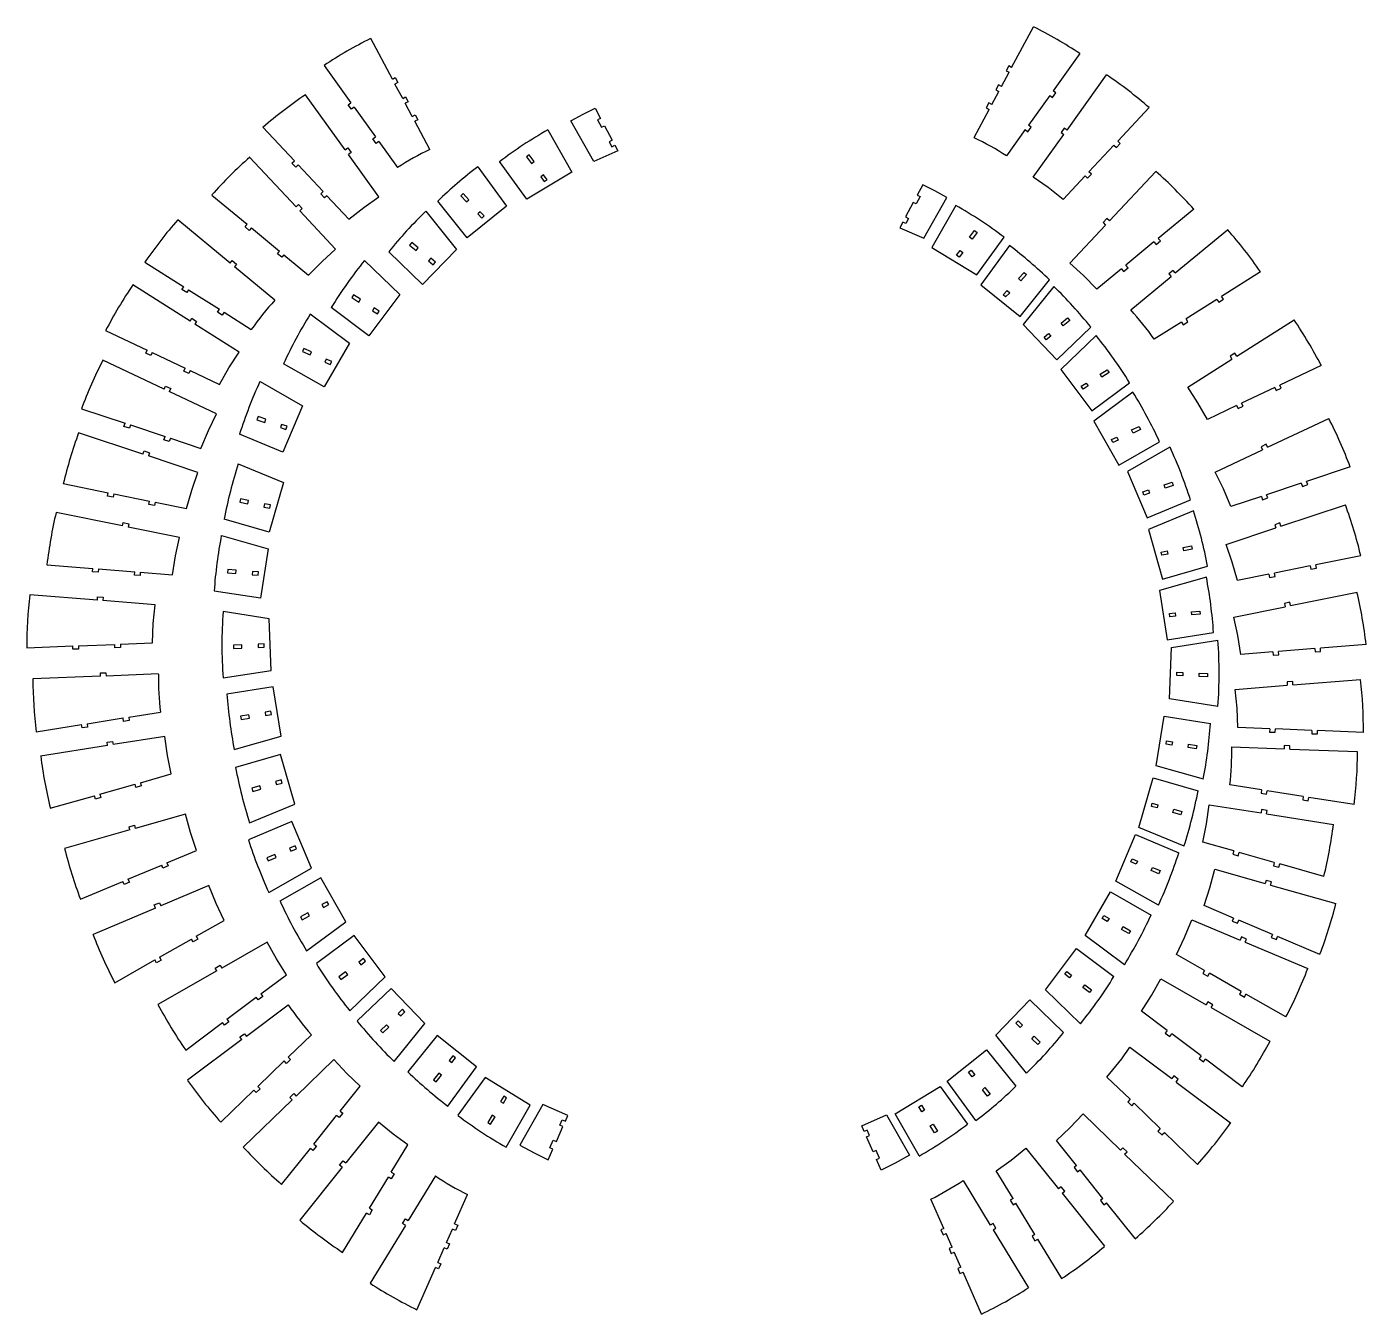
# Model space of a CAD drawing. Extents: x -430 to 768, y -855 to 1164.
# Drawn here: x -430 to 768, y 12 to 1164 of the extents above; entities that cross this region are included whole.
import ezdxf

# ---------------------------------------------------------------- set-up
doc = ezdxf.new("R2010")
doc.units = 0
doc.layers.get('0').update_dxf_attribs({"linetype": 'CONTINUOUS'})

msp = doc.modelspace()

# ---------------------------------------------------------------- linework, layer by layer
at = {"color": 7, "linetype": 'CONTINUOUS'}
for p, q in [((451, 1127.4), (470.5, 1163.8)), ((-102.9, 1116.9), (-122.3, 1153.2)), ((512.1, 1139.7), (488.1, 1106.3)), ((-163.9, 1129.2), (-140, 1095.8)), ((448.4, 1128.8), (446, 1124.4)), ((451, 1127.4), (448.4, 1128.8)), ((-102.9, 1116.9), (-100.3, 1118.3)), ((-100.3, 1118.3), (-97.9, 1113.9)), ((441.9, 1110.2), (448.7, 1123)), ((446, 1124.4), (448.7, 1123)), ((500.6, 1071.4), (536, 1120.7)), ((-145.2, 1053.7), (-180.6, 1103)), ((-97.9, 1113.9), (-100.6, 1112.4)), ((-93.7, 1099.7), (-100.6, 1112.4)), ((433.3, 1094.2), (439.5, 1105.8)), ((439.2, 1111.7), (436.9, 1107.3)), ((436.9, 1107.3), (439.5, 1105.8)), ((441.9, 1110.2), (439.2, 1111.7)), ((485.2, 1102.3), (466.1, 1075.7)), ((485.2, 1102.3), (487.6, 1100.5)), ((487.6, 1100.5), (490.5, 1104.6)), ((490.5, 1104.6), (488.1, 1106.3)), ((-142.4, 1094), (-140, 1095.8)), ((-139.5, 1090), (-142.4, 1094)), ((-137.1, 1091.7), (-139.5, 1090)), ((-137.1, 1091.7), (-118, 1065.2)), ((-93.7, 1099.7), (-91.1, 1101.1)), ((-88.7, 1096.7), (-91.4, 1095.3)), ((-85.2, 1083.6), (-91.4, 1095.3)), ((-91.1, 1101.1), (-88.7, 1096.7)), ((78.4, 1091), (83.3, 1081.8)), ((430.6, 1095.6), (428.3, 1091.2)), ((428.3, 1091.2), (430.9, 1089.8)), ((433.3, 1094.2), (430.6, 1095.6)), ((574, 1091.5), (545.9, 1061.5)), ((-85.2, 1083.6), (-82.5, 1085)), ((-80.2, 1080.6), (-82.8, 1079.2)), ((-69.3, 1054), (-82.8, 1079.2)), ((-82.5, 1085), (-80.2, 1080.6)), ((77.4, 1043.2), (56.8, 1079.6)), ((83.3, 1081.8), (80.6, 1080.4)), ((80.6, 1080.4), (84.1, 1073.8)), ((417.4, 1064.6), (430.9, 1089.8)), ((-218.7, 1073.8), (-190.6, 1043.8)), ((36.2, 1071.6), (57.6, 1033.8)), ((84.1, 1073.8), (86.8, 1075.2)), ((86.8, 1075.2), (93.7, 1062.3)), ((463.2, 1071.7), (446.4, 1048.3)), ((463.2, 1071.7), (465.6, 1069.9)), ((465.6, 1069.9), (468.5, 1074)), ((468.5, 1074), (466.1, 1075.7)), ((470.4, 1029.3), (497.7, 1067.3)), ((498.1, 1073.1), (495.2, 1069.1)), ((495.2, 1069.1), (497.7, 1067.3)), ((500.6, 1071.4), (498.1, 1073.1)), ((-145.2, 1053.7), (-142.8, 1055.4)), ((-142.8, 1055.4), (-139.9, 1051.4)), ((-120.4, 1063.4), (-118, 1065.2)), ((-117.5, 1059.4), (-120.4, 1063.4)), ((-115.1, 1061.1), (-117.5, 1059.4)), ((-115.1, 1061.1), (-98.3, 1037.8)), ((93.7, 1062.3), (91, 1060.9)), ((91, 1060.9), (93.5, 1056.2)), ((93.5, 1056.2), (96.2, 1057.7)), ((96.2, 1057.7), (98.8, 1052.7)), ((542.5, 1057.8), (520.2, 1033.9)), ((542.5, 1057.8), (544.7, 1055.8)), ((544.7, 1055.8), (548.1, 1059.4)), ((548.1, 1059.4), (545.9, 1061.5)), ((-189.1, 1002.7), (-230.6, 1047)), ((-192.8, 1041.7), (-190.6, 1043.8)), ((-139.9, 1051.4), (-142.3, 1049.6)), ((-115, 1011.6), (-142.3, 1049.6)), ((17.4, 1009.4), (-7.1, 1043.1)), ((19.5, 1049.2), (17, 1047.4)), ((17, 1047.4), (21.4, 1041.3)), ((23.8, 1043.1), (19.5, 1049.2)), ((21.4, 1041.3), (23.8, 1043.1)), ((98.8, 1052.7), (77.4, 1043.2)), ((-189.3, 1038.1), (-192.8, 1041.7)), ((-187.2, 1040.1), (-189.3, 1038.1)), ((-187.2, 1040.1), (-164.8, 1016.3)), ((-26.5, 1038.4), (-0.9, 1003.2)), ((57.6, 1033.8), (17.4, 1009.4)), ((32.3, 1031.2), (29.9, 1029.5)), ((35.4, 1026.9), (32.3, 1031.2)), ((518.9, 1028.2), (522.4, 1031.9)), ((522.4, 1031.9), (520.2, 1033.9)), ((538.5, 990.1), (580, 1034.4)), ((29.9, 1029.5), (33, 1025.2)), ((33, 1025.2), (35.4, 1026.9)), ((371.5, 1022.3), (366.6, 1013.2)), ((516.8, 1030.3), (497.1, 1009.3)), ((516.8, 1030.3), (518.9, 1028.2)), ((-264.5, 1013.2), (-232.8, 987)), ((-167, 1014.2), (-164.8, 1016.3)), ((-163.6, 1010.6), (-167, 1014.2)), ((-161.4, 1012.6), (-163.6, 1010.6)), ((-161.4, 1012.6), (-141.8, 991.6)), ((-36.1, 975), (-62.3, 1007.7)), ((-39.5, 1014.5), (-41.7, 1012.4)), ((-41.7, 1012.4), (-36.6, 1007)), ((-34.4, 1009), (-39.5, 1014.5)), ((-36.6, 1007), (-34.4, 1009)), ((363, 1006.6), (356.2, 993.7)), ((365.7, 1005.2), (363, 1006.6)), ((369.3, 1011.8), (365.7, 1005.2)), ((366.6, 1013.2), (369.3, 1011.8)), ((372.5, 974.6), (393.1, 1010.9)), ((-189.1, 1002.7), (-186.9, 1004.7)), ((-186.9, 1004.7), (-183.5, 1001.1)), ((-183.5, 1001.1), (-185.7, 999)), ((-153.7, 964.8), (-185.7, 999)), ((-73, 998.7), (-45.6, 964.6)), ((-0.9, 1003.2), (-36.1, 975)), ((-24.4, 998.3), (-26.6, 996.3)), ((-26.6, 996.3), (-23, 992.4)), ((-20.8, 994.5), (-24.4, 998.3)), ((-23, 992.4), (-20.8, 994.5)), ((401, 1003.9), (379.6, 966.2)), ((613.9, 1000.6), (582.2, 974.4)), ((-248.1, 952.2), (-294.9, 990.9)), ((-234.7, 984.7), (-232.8, 987)), ((-230.9, 981.5), (-234.7, 984.7)), ((-228.9, 983.8), (-230.9, 981.5)), ((-228.9, 983.8), (-203.8, 963)), ((353.7, 989), (351, 984)), ((351, 984), (372.5, 974.6)), ((356.3, 987.6), (353.7, 989)), ((356.2, 993.7), (358.8, 992.3)), ((358.8, 992.3), (356.3, 987.6)), ((503.1, 952.2), (535.1, 986.4)), ((536.3, 992.1), (532.9, 988.5)), ((532.9, 988.5), (535.1, 986.4)), ((538.5, 990.1), (536.3, 992.1)), ((-85.6, 970.7), (-87.5, 968.4)), ((-79.8, 966), (-85.6, 970.7)), ((413.4, 975.5), (417.8, 981.5)), ((415.8, 973.7), (413.4, 975.5)), ((420.2, 979.8), (415.8, 973.7)), ((417.8, 981.5), (420.2, 979.8)), ((419.8, 941.7), (444.3, 975.4)), ((578.3, 971.3), (553.2, 950.4)), ((578.3, 971.3), (580.3, 968.9)), ((580.3, 968.9), (584.1, 972.1)), ((584.1, 972.1), (582.2, 974.4)), ((597.4, 943.5), (644.2, 982.2)), ((-205.7, 960.7), (-203.8, 963)), ((-201.8, 957.5), (-205.7, 960.7)), ((-199.9, 959.8), (-201.8, 957.5)), ((-199.9, 959.8), (-177.8, 941.5)), ((-76, 933.2), (-106.2, 962.4)), ((-87.5, 968.4), (-81.7, 963.6)), ((-81.7, 963.6), (-79.8, 966)), ((-45.6, 964.6), (-76, 933.2)), ((379.6, 966.2), (419.8, 941.7)), ((401.8, 959.3), (404.9, 963.6)), ((404.2, 957.5), (401.8, 959.3)), ((407.3, 961.8), (404.2, 957.5)), ((404.9, 963.6), (407.3, 961.8)), ((449.2, 968), (423.5, 932.8)), ((-324.2, 953.2), (-289.5, 931.2)), ((-248.1, 952.2), (-246.2, 954.5)), ((-246.2, 954.5), (-242.3, 951.3)), ((-242.3, 951.3), (-244.2, 949)), ((-208.2, 919.2), (-244.2, 949)), ((-127.8, 954.7), (-96.3, 924.3)), ((-68.6, 956.6), (-70.5, 954.3)), ((-70.5, 954.3), (-66.4, 950.9)), ((-64.4, 953.2), (-68.6, 956.6)), ((-66.4, 950.9), (-64.4, 953.2)), ((549.3, 947.2), (527.1, 928.9)), ((549.3, 947.2), (551.2, 944.9)), ((551.2, 944.9), (555.1, 948.1)), ((555.1, 948.1), (553.2, 950.4)), ((457, 938.6), (462.2, 944)), ((459.2, 936.5), (457, 938.6)), ((458.7, 904.6), (484.9, 937.3)), ((464.4, 942), (459.2, 936.5)), ((462.2, 944), (464.4, 942)), ((557.5, 910.5), (593.6, 940.3)), ((595.5, 945.8), (591.7, 942.7)), ((591.7, 942.7), (593.6, 940.3)), ((597.4, 943.5), (595.5, 945.8)), ((673.5, 944.5), (638.8, 922.5)), ((-283.8, 900.4), (-335, 932.9)), ((-291.1, 928.6), (-289.5, 931.2)), ((-286.9, 926), (-291.1, 928.6)), ((-285.3, 928.5), (-286.9, 926)), ((-285.3, 928.5), (-257.7, 911)), ((-137.7, 924), (-139.3, 921.5)), ((-131.4, 920), (-137.7, 924)), ((-96.3, 924.3), (-124, 887.3)), ((423.5, 932.8), (458.7, 904.6)), ((443.4, 924), (447.1, 927.9)), ((445.6, 922), (443.4, 924)), ((449.3, 925.8), (445.6, 922)), ((447.1, 927.9), (449.3, 925.8)), ((488.6, 931.4), (461.2, 897.3)), ((-259.3, 908.4), (-257.7, 911)), ((-124, 887.3), (-157.7, 912.5)), ((-139.3, 921.5), (-133, 917.5)), ((-133, 917.5), (-131.4, 920)), ((-119.1, 912.2), (-120.7, 909.6)), ((-114.6, 909.3), (-119.1, 912.2)), ((634.6, 919.8), (607, 902.3)), ((634.6, 919.8), (636.2, 917.3)), ((636.2, 917.3), (640.4, 920)), ((640.4, 920), (638.8, 922.5)), ((-283.8, 900.4), (-282.2, 902.9)), ((-282.2, 902.9), (-278, 900.2)), ((-278, 900.2), (-279.6, 897.7)), ((-255.1, 905.8), (-259.3, 908.4)), ((-253.4, 908.3), (-255.1, 905.8)), ((-253.4, 908.3), (-229.2, 892.9)), ((-176.4, 906.8), (-141.4, 880.6)), ((-120.7, 909.6), (-116.2, 906.8)), ((-116.2, 906.8), (-114.6, 909.3)), ((495.3, 898.6), (501.1, 903.4)), ((497.2, 896.3), (495.3, 898.6)), ((503, 901.1), (497.2, 896.3)), ((501.1, 903.4), (503, 901.1)), ((602.8, 899.6), (578.5, 884.2)), ((602.8, 899.6), (604.4, 897.1)), ((604.4, 897.1), (608.6, 899.8)), ((608.6, 899.8), (607, 902.3)), ((652.3, 869), (703.6, 901.6)), ((-359.4, 891.9), (-322.2, 874.4)), ((-240, 872.6), (-279.6, 897.7)), ((461.2, 897.3), (491.5, 865.9)), ((480, 885.9), (484.1, 889.3)), ((486, 887), (481.9, 883.6)), ((484.1, 889.3), (486, 887)), ((491.5, 865.9), (521.8, 895.1)), ((526.5, 887.5), (495.1, 857.2)), ((-182, 876), (-183.3, 873.3)), ((-175.2, 872.8), (-182, 876)), ((-141.4, 880.6), (-163.8, 841.5)), ((481.9, 883.6), (480, 885.9)), ((-307, 839.6), (-361.9, 865.5)), ((-323.5, 871.6), (-322.2, 874.4)), ((-319, 869.5), (-323.5, 871.6)), ((-317.7, 872.2), (-319, 869.5)), ((-317.7, 872.2), (-288.2, 858.2)), ((-183.3, 873.3), (-176.5, 870.1)), ((-176.5, 870.1), (-175.2, 872.8)), ((-162, 866.5), (-163.3, 863.8)), ((-163.3, 863.8), (-158.5, 861.6)), ((-157.2, 864.3), (-162, 866.5)), ((-158.5, 861.6), (-157.2, 864.3)), ((608.6, 841.3), (648.1, 866.4)), ((650.7, 871.6), (646.5, 868.9)), ((646.5, 868.9), (648.1, 866.4)), ((652.3, 869), (650.7, 871.6)), ((-289.5, 855.5), (-288.2, 858.2)), ((-284.9, 853.4), (-289.5, 855.5)), ((-283.7, 856.1), (-284.9, 853.4)), ((-283.7, 856.1), (-257.7, 843.8)), ((-163.8, 841.5), (-200.3, 862.3)), ((495.1, 857.2), (522.8, 820.1)), ((530.1, 852.9), (536.5, 856.9)), ((531.8, 850.3), (530.1, 852.9)), ((538.1, 854.3), (531.8, 850.3)), ((536.5, 856.9), (538.1, 854.3)), ((728, 860.6), (690.8, 843)), ((-307, 839.6), (-305.8, 842.3)), ((-305.8, 842.3), (-301.2, 840.1)), ((-301.2, 840.1), (-302.5, 837.4)), ((-221.3, 846.3), (-183.3, 824.7)), ((513.3, 842.2), (517.8, 845)), ((514.9, 839.6), (513.3, 842.2)), ((519.4, 842.5), (514.9, 839.6)), ((517.8, 845), (519.4, 842.5)), ((522.8, 820.1), (556.4, 845.3)), ((686.3, 840.9), (656.7, 826.9)), ((686.3, 840.9), (687.6, 838.2)), ((687.6, 838.2), (692.1, 840.3)), ((692.1, 840.3), (690.8, 843)), ((-260.2, 817.4), (-302.5, 837.4)), ((559.5, 836.9), (524.5, 810.8)), ((658, 824.2), (656.7, 826.9)), ((-381.1, 822), (-342, 809)), ((-223.1, 815), (-224.1, 812.1)), ((-216, 812.6), (-223.1, 815)), ((-183.3, 824.7), (-200.8, 783)), ((652.2, 824.8), (626.2, 812.5)), ((652.2, 824.8), (653.5, 822.1)), ((653.5, 822.1), (658, 824.2)), ((-343, 806.2), (-342, 809)), ((-338.2, 804.6), (-343, 806.2)), ((-337.3, 807.5), (-338.2, 804.6)), ((-337.3, 807.5), (-306.3, 797.2)), ((-224.1, 812.1), (-217, 809.8)), ((-217, 809.8), (-216, 812.6)), ((-202.2, 808), (-203.1, 805.1)), ((-203.1, 805.1), (-198.1, 803.5)), ((-197.1, 806.3), (-202.2, 808)), ((-198.1, 803.5), (-197.1, 806.3)), ((524.5, 810.8), (546.9, 771.6)), ((558.3, 803), (565.1, 806.2)), ((559.6, 800.2), (558.3, 803)), ((566.4, 803.5), (559.6, 800.2)), ((565.1, 806.2), (566.4, 803.5)), ((679.9, 787.5), (734.7, 813.4)), ((-326, 781.4), (-383.6, 800.5)), ((-307.2, 794.3), (-306.3, 797.2)), ((-302.5, 792.7), (-307.2, 794.3)), ((-301.5, 795.6), (-302.5, 792.7)), ((-301.5, 795.6), (-274.2, 786.5)), ((-200.8, 783), (-239.6, 799.3)), ((540.3, 794.4), (545.1, 796.7)), ((541.6, 791.7), (540.3, 794.4)), ((546.4, 794), (541.6, 791.7)), ((545.1, 796.7), (546.4, 794)), ((546.9, 771.6), (583.4, 792.5)), ((-326, 781.4), (-325, 784.2)), ((-325, 784.2), (-320.3, 782.6)), ((-320.3, 782.6), (-321.2, 779.8)), ((-276.8, 765), (-321.2, 779.8)), ((592.6, 787.6), (554.6, 765.9)), ((633, 765.3), (675.4, 785.3)), ((678.6, 790.2), (674.1, 788)), ((674.1, 788), (675.4, 785.3)), ((679.9, 787.5), (678.6, 790.2)), ((-240.8, 772.8), (-200.4, 755.9)), ((753.9, 769.9), (714.9, 756.9)), ((-397.3, 755), (-357, 746.8)), ((-200.4, 755.9), (-213, 711.6)), ((554.6, 765.9), (572.1, 724.3)), ((587.3, 753.9), (594.5, 756.2)), ((594.5, 756.2), (595.4, 753.4)), ((710.1, 755.3), (679.1, 745.1)), ((710.1, 755.3), (711.1, 752.5)), ((715.8, 754.1), (714.9, 756.9)), ((-357.6, 743.9), (-357, 746.8)), ((-352.7, 742.9), (-357.6, 743.9)), ((-352.1, 745.8), (-352.7, 742.9)), ((-352.1, 745.8), (-320.1, 739.3)), ((568.4, 747.6), (573.5, 749.3)), ((569.4, 744.7), (568.4, 747.6)), ((574.4, 746.4), (569.4, 744.7)), ((573.5, 749.3), (574.4, 746.4)), ((588.3, 751), (587.3, 753.9)), ((595.4, 753.4), (588.3, 751)), ((674.4, 743.5), (647.1, 734.4)), ((674.4, 743.5), (675.3, 740.6)), ((680.1, 742.2), (679.1, 745.1)), ((711.1, 752.5), (715.8, 754.1)), ((-320.7, 736.4), (-320.1, 739.3)), ((-315.8, 735.4), (-320.7, 736.4)), ((-315.2, 738.3), (-315.8, 735.4)), ((-315.2, 738.3), (-287, 732.6)), ((-238.8, 741.3), (-239.4, 738.4)), ((-239.4, 738.4), (-232.1, 736.9)), ((-231.5, 739.8), (-238.8, 741.3)), ((-232.1, 736.9), (-231.5, 739.8)), ((-217.2, 736.9), (-217.8, 734)), ((-217.8, 734), (-212.6, 732.9)), ((-212, 735.9), (-217.2, 736.9)), ((-212.6, 732.9), (-212, 735.9)), ((572.1, 724.3), (610.9, 740.6)), ((675.3, 740.6), (680.1, 742.2)), ((691.9, 716.9), (749.6, 736)), ((-344.2, 717.1), (-403.7, 729.2)), ((-344.2, 717.1), (-343.6, 720.1)), ((-343.6, 720.1), (-338.7, 719.1)), ((-338.7, 719.1), (-339.3, 716.1)), ((-213, 711.6), (-253.4, 723.1)), ((613.7, 730.8), (573.4, 713.9)), ((691, 719.8), (686.3, 718.2)), ((691.9, 716.9), (691, 719.8)), ((-293.4, 706.8), (-339.3, 716.1)), ((-255.9, 708.6), (-213.9, 696.6)), ((573.4, 713.9), (585.9, 669.6)), ((642.8, 700.6), (687.2, 715.3)), ((686.3, 718.2), (687.2, 715.3)), ((-213.9, 696.6), (-220.9, 652.4)), ((584.9, 693.8), (590.1, 694.9)), ((590.1, 694.9), (590.7, 692)), ((604.4, 697.8), (611.8, 699.3)), ((605, 694.9), (604.4, 697.8)), ((612.4, 696.4), (605, 694.9)), ((611.8, 699.3), (612.4, 696.4)), ((585.5, 690.9), (584.9, 693.8)), ((590.7, 692), (585.5, 690.9)), ((763.3, 690.5), (723, 682.4)), ((-411.9, 682.4), (-370.9, 679.1)), ((-371.2, 676.1), (-370.9, 679.1)), ((-366.2, 675.7), (-371.2, 676.1)), ((-365.9, 678.7), (-366.2, 675.7)), ((-365.9, 678.7), (-333.4, 676.1)), ((-333.6, 673.1), (-333.4, 676.1)), ((-328.6, 672.7), (-333.6, 673.1)), ((-328.4, 675.7), (-328.6, 672.7)), ((-328.4, 675.7), (-299.7, 673.4)), ((-250.1, 678.3), (-250.4, 675.3)), ((-250.4, 675.3), (-242.9, 674.7)), ((-242.7, 677.7), (-250.1, 678.3)), ((-242.9, 674.7), (-242.7, 677.7)), ((-228.1, 676.5), (-228.4, 673.5)), ((-228.4, 673.5), (-223.1, 673.1)), ((-222.8, 676), (-228.1, 676.5)), ((-223.1, 673.1), (-222.8, 676)), ((625.2, 671.4), (583.2, 659.4)), ((585.9, 669.6), (626.3, 681.1)), ((681.2, 673.9), (653, 668.2)), ((681.2, 673.9), (681.8, 670.9)), ((681.8, 670.9), (686.7, 671.9)), ((718.1, 681.4), (686.1, 674.9)), ((686.7, 671.9), (686.1, 674.9)), ((718.1, 681.4), (718.7, 678.4)), ((718.7, 678.4), (723.6, 679.4)), ((723.6, 679.4), (723, 682.4)), ((583.2, 659.4), (590.2, 615.1)), ((-366.8, 650.7), (-427.3, 655.6)), ((-366.8, 650.7), (-366.6, 653.7)), ((-366.6, 653.7), (-361.6, 653.3)), ((-361.6, 653.3), (-361.9, 650.3)), ((-315.2, 646.5), (-361.9, 650.3)), ((-220.9, 652.4), (-262.4, 658.9)), ((699.9, 648.8), (695, 647.8)), ((695, 647.8), (695.6, 644.9)), ((700.5, 645.9), (699.9, 648.8)), ((700.5, 645.9), (760, 657.9)), ((-213, 634), (-254.4, 640.5)), ((592.1, 638.8), (597.4, 639.3)), ((592.4, 635.8), (592.1, 638.8)), ((597.7, 636.3), (592.4, 635.8)), ((597.4, 639.3), (597.7, 636.3)), ((612, 640.4), (619.4, 641)), ((612.2, 637.5), (612, 640.4)), ((619.7, 638.1), (612.2, 637.5)), ((619.4, 641), (619.7, 638.1)), ((649.7, 635.6), (695.6, 644.9)), ((-211.2, 587.9), (-213, 634)), ((-383.8, 610), (-351.2, 611.2)), ((-351.1, 608.2), (-351.2, 611.2)), ((-346.2, 611.4), (-317.5, 612.5)), ((-346.2, 611.4), (-346.1, 608.4)), ((-217.7, 611.7), (-223, 611.5)), ((-223, 611.5), (-222.9, 608.5)), ((-217.6, 608.7), (-217.7, 611.7)), ((590.2, 615.1), (631.7, 621.7)), ((594.1, 608.5), (635.5, 615)), ((768.2, 611.2), (727.2, 607.9)), ((-429.9, 608.2), (-388.8, 609.8)), ((-388.7, 606.8), (-388.8, 609.8)), ((-383.7, 607), (-388.7, 606.8)), ((-383.8, 610), (-383.7, 607)), ((-346.1, 608.4), (-351.1, 608.2)), ((-237.6, 610.9), (-245.1, 610.6)), ((-245.1, 610.6), (-245, 607.6)), ((-245, 607.6), (-237.5, 607.9)), ((-237.5, 607.9), (-237.6, 610.9)), ((-222.9, 608.5), (-217.6, 608.7)), ((592.3, 562.4), (594.1, 608.5)), ((684.6, 604.4), (656, 602.1)), ((684.6, 604.4), (684.9, 601.4)), ((684.9, 601.4), (689.9, 601.8)), ((722.2, 607.5), (689.6, 604.8)), ((689.9, 601.8), (689.6, 604.8)), ((722.2, 607.5), (722.4, 604.5)), ((722.4, 604.5), (727.4, 604.9)), ((727.4, 604.9), (727.2, 607.9)), ((-254.4, 581.1), (-211.2, 587.9)), ((-364, 582.7), (-424.6, 580.3)), ((-364.1, 585.7), (-359.1, 585.8)), ((-364, 582.7), (-364.1, 585.7)), ((-359.1, 585.8), (-359, 582.8)), ((-312.2, 584.7), (-359, 582.8)), ((598.7, 583.2), (598.8, 586.2)), ((604, 583), (598.7, 583.2)), ((598.8, 586.2), (604.1, 586)), ((604.1, 586), (604, 583)), ((618.6, 582.4), (618.7, 585.4)), ((626.1, 582.1), (618.6, 582.4)), ((618.7, 585.4), (626.2, 585.1)), ((626.2, 585.1), (626.1, 582.1)), ((702.4, 578), (697.4, 577.6)), ((697.4, 577.6), (697.6, 574.6)), ((702.6, 575), (702.4, 578)), ((702.6, 575), (763.1, 579.8)), ((-209.4, 573.3), (-250.9, 566.7)), ((-202.4, 529), (-209.4, 573.3)), ((651, 570.8), (697.6, 574.6)), ((-211.6, 551.3), (-216.8, 550.5)), ((-211.1, 548.3), (-211.6, 551.3)), ((635.5, 555.6), (592.3, 562.4)), ((-421.6, 533), (-381, 539.4)), ((-380.5, 536.4), (-381, 539.4)), ((-376, 540.2), (-343.8, 545.3)), ((-376, 540.2), (-375.6, 537.2)), ((-343.3, 542.3), (-343.8, 545.3)), ((-338.4, 543.1), (-343.3, 542.3)), ((-338.8, 546.1), (-310.4, 550.6)), ((-338.8, 546.1), (-338.4, 543.1)), ((-231.3, 548.2), (-238.7, 547)), ((-238.7, 547), (-238.2, 544)), ((-238.2, 544), (-230.8, 545.2)), ((-230.8, 545.2), (-231.3, 548.2)), ((-216.8, 550.5), (-216.4, 547.5)), ((-216.4, 547.5), (-211.1, 548.3)), ((580.4, 502.6), (587.4, 546.9)), ((587.4, 546.9), (628.9, 540.3)), ((-375.6, 537.2), (-380.5, 536.4)), ((-306.4, 528.8), (-352.7, 521.5)), ((-244.5, 517.1), (-202.4, 529)), ((682, 535.7), (653.2, 536.8)), ((682, 535.7), (681.8, 532.7)), ((681.8, 532.7), (686.8, 532.5)), ((686.8, 532.5), (687, 535.5)), ((719.6, 534.2), (687, 535.5)), ((719.6, 534.2), (719.5, 531.2)), ((719.5, 531.2), (724.5, 531)), ((724.5, 531), (724.6, 534)), ((765.7, 532.4), (724.6, 534)), ((-357.6, 520.7), (-417.6, 511.2)), ((-358.1, 523.6), (-353.2, 524.4)), ((-357.6, 520.7), (-358.1, 523.6)), ((-353.2, 524.4), (-352.7, 521.5)), ((589.1, 522), (589.6, 524.9)), ((594.4, 521.1), (589.1, 522)), ((589.6, 524.9), (594.9, 524.1)), ((594.9, 524.1), (594.4, 521.1)), ((608.8, 518.9), (609.3, 521.8)), ((616.2, 517.7), (608.8, 518.9)), ((609.3, 521.8), (616.7, 520.6)), ((616.7, 520.6), (616.2, 517.7)), ((648, 519.5), (694.8, 517.7)), ((694.9, 520.7), (694.8, 517.7)), ((699.9, 520.5), (694.9, 520.7)), ((699.8, 517.5), (699.9, 520.5)), ((699.8, 517.5), (760.4, 515.2)), ((-202.9, 512.6), (-243.3, 501.1)), ((-190.3, 468.3), (-202.9, 512.6)), ((-328.3, 487.4), (-300.7, 495.3)), ((564.9, 447.4), (577.5, 491.7)), ((577.5, 491.7), (617.8, 480.2)), ((622.5, 490.7), (580.4, 502.6)), ((-364.6, 477.1), (-333.1, 486)), ((-332.3, 483.1), (-333.1, 486)), ((-327.5, 484.5), (-332.3, 483.1)), ((-328.3, 487.4), (-327.5, 484.5)), ((-221.4, 484.6), (-228.6, 482.5)), ((-228.6, 482.5), (-227.8, 479.6)), ((-227.8, 479.6), (-220.6, 481.7)), ((-220.6, 481.7), (-221.4, 484.6)), ((-202.3, 490), (-207.4, 488.5)), ((-207.4, 488.5), (-206.6, 485.7)), ((-206.6, 485.7), (-201.4, 487.1)), ((-201.4, 487.1), (-202.3, 490)), ((674.6, 481), (646.2, 485.5)), ((674.6, 481), (674.1, 478)), ((679.1, 477.2), (679.5, 480.2)), ((711.8, 475.1), (679.5, 480.2)), ((-408.9, 464.5), (-369.4, 475.7)), ((-368.5, 472.8), (-369.4, 475.7)), ((-363.7, 474.2), (-368.5, 472.8)), ((-364.6, 477.1), (-363.7, 474.2)), ((-230.6, 451.4), (-190.3, 468.3)), ((576, 466.2), (576.8, 469.1)), ((576.8, 469.1), (581.9, 467.7)), ((581.9, 467.7), (581.1, 464.8)), ((627.8, 467.7), (674.1, 460.4)), ((674.1, 478), (679.1, 477.2)), ((711.8, 475.1), (711.4, 472.1)), ((711.4, 472.1), (716.3, 471.3)), ((716.3, 471.3), (716.8, 474.3)), ((757.4, 467.8), (716.8, 474.3)), ((-287.9, 459.3), (-332.9, 446.5)), ((581.1, 464.8), (576, 466.2)), ((595.2, 460.8), (596, 463.7)), ((602.4, 458.7), (595.2, 460.8)), ((596, 463.7), (603.2, 461.6)), ((603.2, 461.6), (602.4, 458.7)), ((674.6, 463.4), (674.1, 460.4)), ((679.5, 462.6), (674.6, 463.4)), ((679, 459.6), (679.5, 462.6)), ((679, 459.6), (739, 450.1)), ((-337.7, 445.1), (-396.1, 428.5)), ((-338.5, 448), (-333.7, 449.4)), ((-337.7, 445.1), (-338.5, 448)), ((-333.7, 449.4), (-332.9, 446.5)), ((-192.9, 452.6), (-231.7, 436.3)), ((-175.4, 410.9), (-192.9, 452.6)), ((605.2, 430.5), (564.9, 447.4)), ((544.3, 399.4), (561.8, 441)), ((561.8, 441), (600.5, 424.8)), ((649.7, 426.3), (622.1, 434.2)), ((-304.6, 415.6), (-278.1, 426.8)), ((-208.2, 423.2), (-215.1, 420.3)), ((-215.1, 420.3), (-214, 417.5)), ((-214, 417.5), (-207, 420.4)), ((-207, 420.4), (-208.2, 423.2)), ((-189.8, 430.9), (-194.8, 428.9)), ((-194.8, 428.9), (-193.6, 426.1)), ((-193.6, 426.1), (-188.7, 428.1)), ((-188.7, 428.1), (-189.8, 430.9)), ((557.5, 416.6), (558.7, 419.3)), ((558.7, 419.3), (563.6, 417.3)), ((649.7, 426.3), (648.9, 423.4)), ((648.9, 423.4), (653.7, 422.1)), ((653.7, 422.1), (654.5, 425)), ((685.9, 416), (654.5, 425)), ((-339.4, 401.1), (-309.2, 413.7)), ((-308.1, 410.9), (-309.2, 413.7)), ((-303.5, 412.9), (-308.1, 410.9)), ((-304.6, 415.6), (-303.5, 412.9)), ((-213.4, 389.3), (-175.4, 410.9)), ((562.5, 414.5), (557.5, 416.6)), ((563.6, 417.3), (562.5, 414.5)), ((575.9, 408.9), (577.1, 411.6)), ((582.8, 406), (575.9, 408.9)), ((577.1, 411.6), (584, 408.7)), ((584, 408.7), (582.8, 406)), ((632.8, 410), (677.9, 397.2)), ((685.9, 416), (685.1, 413.1)), ((685.1, 413.1), (689.9, 411.8)), ((689.9, 411.8), (690.8, 414.7)), ((730.3, 403.4), (690.8, 414.7)), ((-381.9, 383.2), (-344, 399.1)), ((-342.8, 396.3), (-344, 399.1)), ((-338.2, 398.3), (-342.8, 396.3)), ((-339.4, 401.1), (-338.2, 398.3)), ((-167, 402.2), (-203.5, 381.4)), ((-144.6, 363), (-167, 402.2)), ((582.3, 377.7), (544.3, 399.4)), ((678.7, 400), (677.9, 397.2)), ((683.5, 398.7), (678.7, 400)), ((682.7, 395.8), (683.5, 398.7)), ((682.7, 395.8), (741.1, 379.2)), ((-267, 395.3), (-310.1, 377.2)), ((516.9, 350.7), (539.3, 389.9)), ((539.3, 389.9), (575.7, 369)), ((-314.7, 375.2), (-370.7, 351.7)), ((-315.9, 378), (-311.3, 379.9)), ((-314.7, 375.2), (-315.9, 378)), ((-311.3, 379.9), (-310.1, 377.2)), ((-161.2, 380.9), (-165.9, 378.3)), ((-165.9, 378.3), (-164.4, 375.7)), ((-164.4, 375.7), (-159.7, 378.3)), ((-159.7, 378.3), (-161.2, 380.9)), ((649.6, 366.3), (623.1, 377.4)), ((-278.3, 350), (-253.4, 364.2)), ((-178.5, 371), (-185, 367.3)), ((-185, 367.3), (-183.6, 364.7)), ((-183.6, 364.7), (-177, 368.4)), ((-179.6, 336.9), (-144.6, 363)), ((-177, 368.4), (-178.5, 371)), ((532, 366), (533.5, 368.6)), ((536.6, 363.3), (532, 366)), ((533.5, 368.6), (538.1, 365.9)), ((538.1, 365.9), (536.6, 363.3)), ((612.2, 364.8), (655.4, 346.6)), ((649.6, 366.3), (648.4, 363.5)), ((648.4, 363.5), (653, 361.6)), ((653, 361.6), (654.2, 364.3)), ((684.3, 351.7), (654.2, 364.3)), ((-311.1, 331.3), (-282.7, 347.5)), ((-281.2, 344.9), (-282.7, 347.5)), ((-278.3, 350), (-276.8, 347.4)), ((-137.2, 350.7), (-170.8, 325.5)), ((-109.5, 313.7), (-137.2, 350.7)), ((551.9, 324.5), (516.9, 350.7)), ((549.3, 356.1), (550.8, 358.7)), ((555.8, 352.4), (549.3, 356.1)), ((550.8, 358.7), (557.3, 355)), ((557.3, 355), (555.8, 352.4)), ((656.5, 349.4), (655.4, 346.6)), ((661.2, 347.5), (656.5, 349.4)), ((660, 344.7), (661.2, 347.5)), ((684.3, 351.7), (683.2, 348.9)), ((683.2, 348.9), (687.8, 347)), ((687.8, 347), (688.9, 349.8)), ((726.8, 333.8), (688.9, 349.8)), ((-276.8, 347.4), (-281.2, 344.9)), ((-214.9, 344.7), (-255.6, 321.5)), ((481.2, 302), (508.9, 339)), ((508.9, 339), (542.5, 313.9)), ((660, 344.7), (715.9, 321.2)), ((-351.1, 308.4), (-315.4, 328.8)), ((-313.9, 326.2), (-315.4, 328.8)), ((-309.6, 328.7), (-313.9, 326.2)), ((-311.1, 331.3), (-309.6, 328.7)), ((-261.4, 321.6), (-257.1, 324.1)), ((-257.1, 324.1), (-255.6, 321.5)), ((-128.8, 330.1), (-133, 326.9)), ((-133, 326.9), (-131.2, 324.5)), ((-131.2, 324.5), (-127, 327.7)), ((-127, 327.7), (-128.8, 330.1)), ((623.6, 319.4), (598.6, 333.7)), ((-259.9, 319), (-312.6, 288.9)), ((-259.9, 319), (-261.4, 321.6)), ((-220.7, 298.4), (-197.7, 315.6)), ((-144.7, 318.1), (-150.7, 313.7)), ((-150.7, 313.7), (-148.9, 311.3)), ((-148.9, 311.3), (-142.9, 315.7)), ((-142.9, 315.7), (-144.7, 318.1)), ((-141, 283.3), (-109.5, 313.7)), ((498.6, 316), (500.4, 318.4)), ((502.9, 312.8), (498.6, 316)), ((500.4, 318.4), (504.7, 315.2)), ((504.7, 315.2), (502.9, 312.8)), ((584.4, 311.9), (625.1, 288.7)), ((623.6, 319.4), (622.1, 316.8)), ((622.1, 316.8), (626.4, 314.3)), ((626.4, 314.3), (627.9, 316.9)), ((656.3, 300.7), (627.9, 316.9)), ((-104.1, 303.4), (-134.4, 274.2)), ((-73.8, 272), (-104.1, 303.4)), ((512.6, 271.7), (481.2, 302)), ((514.6, 304.1), (516.4, 306.5)), ((520.6, 299.6), (514.6, 304.1)), ((516.4, 306.5), (522.4, 302)), ((522.4, 302), (520.6, 299.6)), ((656.3, 300.7), (654.8, 298.1)), ((-250.9, 275.8), (-224.7, 295.4)), ((-196, 288.5), (-233.5, 260.4)), ((-222.9, 293), (-224.7, 295.4)), ((-218.9, 296), (-222.9, 293)), ((-220.7, 298.4), (-218.9, 296)), ((436.9, 261.6), (467.2, 293)), ((467.2, 293), (497.5, 263.8)), ((626.6, 291.3), (625.1, 288.7)), ((630.9, 288.8), (626.6, 291.3)), ((629.4, 286.2), (630.9, 288.8)), ((654.8, 298.1), (659.2, 295.6)), ((659.2, 295.6), (660.6, 298.2)), ((696.3, 277.8), (660.6, 298.2)), ((-250.9, 275.8), (-249.1, 273.4)), ((-93.8, 284.7), (-97.6, 281)), ((-97.6, 281), (-95.5, 278.8)), ((-95.5, 278.8), (-91.7, 282.5)), ((-91.7, 282.5), (-93.8, 284.7)), ((590.2, 265.6), (567.2, 282.9)), ((629.4, 286.2), (682.1, 256.1)), ((-287.8, 248.2), (-254.9, 272.8)), ((-253.1, 270.4), (-254.9, 272.8)), ((-249.1, 273.4), (-253.1, 270.4)), ((-108.1, 270.8), (-113.5, 265.6)), ((-113.5, 265.6), (-111.4, 263.5)), ((-111.4, 263.5), (-106, 268.7)), ((-106, 268.7), (-108.1, 270.8)), ((-101.2, 237.9), (-73.8, 272)), ((454.8, 272.2), (456.9, 274.3)), ((458.6, 268.5), (454.8, 272.2)), ((456.9, 274.3), (460.7, 270.6)), ((460.7, 270.6), (458.6, 268.5)), ((590.2, 265.6), (588.4, 263.2)), ((-237.5, 257.5), (-286.1, 221.1)), ((-239.3, 259.9), (-235.3, 262.8)), ((-237.5, 257.5), (-239.3, 259.9)), ((-235.3, 262.8), (-233.5, 260.4)), ((-196.1, 241.9), (-175.4, 261.9)), ((-62.8, 261.3), (-89, 228.6)), ((-27.6, 233.1), (-62.8, 261.3)), ((464.3, 227.5), (436.9, 261.6)), ((469.1, 258.3), (471.2, 260.5)), ((474.5, 253.1), (469.1, 258.3)), ((471.2, 260.5), (476.6, 255.3)), ((476.6, 255.3), (474.5, 253.1)), ((588.4, 263.2), (592.4, 260.2)), ((592.4, 260.2), (594.2, 262.6)), ((620.4, 243), (594.2, 262.6)), ((-194, 239.8), (-197.6, 236.3)), ((-196.1, 241.9), (-194, 239.8)), ((-48.8, 243), (-52.2, 238.9)), ((-49.8, 237), (-46.5, 241.1)), ((-46.5, 241.1), (-48.8, 243)), ((393.4, 220.3), (428.6, 248.5)), ((428.6, 248.5), (454.8, 215.8)), ((556.8, 250.7), (594.3, 222.6)), ((620.4, 243), (618.6, 240.6)), ((618.6, 240.6), (622.6, 237.6)), ((622.6, 237.6), (624.4, 240)), ((657.3, 215.4), (624.4, 240)), ((-223.2, 215.7), (-199.7, 238.4)), ((-197.6, 236.3), (-199.7, 238.4)), ((-155.4, 239.6), (-189.1, 207)), ((-53.2, 197.9), (-27.6, 233.1)), ((-52.2, 238.9), (-49.8, 237)), ((412.3, 228.3), (414.7, 230.2)), ((415.7, 224.1), (412.3, 228.3)), ((414.7, 230.2), (418, 226)), ((-223.2, 215.7), (-221.1, 213.6)), ((-149.6, 193.4), (-131.7, 215.9)), ((-61.3, 227.5), (-66, 221.6)), ((-66, 221.6), (-63.6, 219.7)), ((-63.6, 219.7), (-58.9, 225.6)), ((-58.9, 225.6), (-61.3, 227.5)), ((-19.9, 223.5), (-44.4, 189.8)), ((20.3, 199), (-19.9, 223.5)), ((419.1, 185.1), (393.4, 220.3)), ((418, 226), (415.7, 224.1)), ((556.9, 204.1), (536.2, 224)), ((596.1, 225), (594.3, 222.6)), ((600.1, 222), (596.1, 225)), ((598.3, 219.6), (600.1, 222)), ((598.3, 219.6), (646.9, 183.2)), ((-256.4, 183.7), (-226.8, 212.3)), ((-224.7, 210.1), (-226.8, 212.3)), ((-221.1, 213.6), (-224.7, 210.1)), ((-194.7, 205.7), (-191.1, 209.2)), ((-192.6, 203.6), (-194.7, 205.7)), ((-191.1, 209.2), (-189.1, 207)), ((-3.3, 206.9), (-6.1, 202.3)), ((-3.5, 200.8), (-0.7, 205.3)), ((-0.7, 205.3), (-3.3, 206.9)), ((346.8, 191.2), (387, 215.6)), ((387, 215.6), (411.5, 181.9)), ((424.8, 212.7), (427.1, 214.6)), ((429.5, 206.9), (424.8, 212.7)), ((427.1, 214.6), (431.8, 208.8)), ((431.8, 208.8), (429.5, 206.9)), ((556.9, 204.1), (554.8, 201.9)), ((-192.6, 203.6), (-236.3, 161.4)), ((-149.6, 193.4), (-147.3, 191.6)), ((-6.1, 202.3), (-3.5, 200.8)), ((-1.1, 161.3), (20.3, 199)), ((31.8, 199.4), (11.2, 163.1)), ((54, 189.7), (31.8, 199.4)), ((367.9, 197.4), (370.4, 199)), ((370.6, 192.9), (367.9, 197.4)), ((370.4, 199), (373.2, 194.5)), ((373.2, 194.5), (370.6, 192.9)), ((554.8, 201.9), (558.4, 198.4)), ((558.4, 198.4), (560.5, 200.6)), ((584, 177.9), (560.5, 200.6)), ((-173.2, 164), (-152.8, 189.5)), ((-150.4, 187.7), (-152.8, 189.5)), ((-147.3, 191.6), (-150.4, 187.7)), ((-115.4, 183.8), (-144.6, 147.2)), ((-13.6, 189.9), (-17.5, 183.4)), ((-17.5, 183.4), (-15, 181.9)), ((-15, 181.9), (-11.1, 188.3)), ((-11.1, 188.3), (-13.6, 189.9)), ((46.9, 180.9), (49, 185.8)), ((49.6, 179.7), (46.9, 180.9)), ((49, 185.8), (51.8, 184.6)), ((51.8, 184.6), (54, 189.7)), ((316.9, 180.5), (339.1, 190.3)), ((319.1, 175.4), (316.9, 180.5)), ((339.1, 190.3), (359.7, 154)), ((368.3, 153.4), (346.8, 191.2)), ((378.2, 180.4), (380.8, 182)), ((382.1, 174), (378.2, 180.4)), ((380.8, 182), (384.7, 175.6)), ((514.9, 191), (548.5, 158.5)), ((43.8, 166.3), (49.6, 179.7)), ((321.8, 176.6), (319.1, 175.4)), ((321.2, 170.5), (324, 171.8)), ((327.1, 157.2), (321.2, 170.5)), ((324, 171.8), (321.8, 176.6)), ((384.7, 175.6), (382.1, 174)), ((584, 177.9), (581.9, 175.7)), ((581.9, 175.7), (585.5, 172.3)), ((585.5, 172.3), (587.6, 174.4)), ((617.2, 145.9), (587.6, 174.4)), ((-202, 128), (-176.3, 160.1)), ((-174, 158.2), (-176.3, 160.1)), ((-170.9, 162.1), (-174, 158.2)), ((-173.2, 164), (-170.9, 162.1)), ((-103.9, 138.8), (-89, 163.4)), ((36.5, 149.9), (40.7, 159.5)), ((38, 160.7), (41, 167.6)), ((40.7, 159.5), (38, 160.7)), ((41, 167.6), (43.8, 166.3)), ((329.9, 158.4), (327.1, 157.2)), ((332.9, 151.5), (329.9, 158.4)), ((463.8, 160.4), (493, 123.9)), ((509.1, 144.9), (491.2, 167.3)), ((550.6, 160.7), (548.5, 158.5)), ((554.2, 157.2), (550.6, 160.7)), ((552.1, 155), (554.2, 157.2)), ((-150.1, 145.2), (-147, 149.1)), ((-147.8, 143.3), (-150.1, 145.2)), ((-147, 149.1), (-144.6, 147.2)), ((330.1, 150.3), (332.9, 151.5)), ((334.3, 140.7), (330.1, 150.3)), ((509.1, 144.9), (506.8, 143)), ((552.1, 155), (595.8, 112.9)), ((-147.8, 143.3), (-185.7, 96)), ((-123.4, 106.6), (-106.5, 134.5)), ((-103.9, 133), (-106.5, 134.5)), ((-103.9, 138.8), (-101.3, 137.3)), ((-101.3, 137.3), (-103.9, 133)), ((-64.4, 135.6), (-88.7, 95.6)), ((452.3, 115.5), (437.3, 140)), ((506.8, 143), (509.9, 139.1)), ((509.9, 139.1), (512.3, 141)), ((532.7, 115.5), (512.3, 141)), ((407.6, 131.6), (431.9, 91.6)), ((495.4, 125.7), (493, 123.9)), ((498.5, 121.8), (495.4, 125.7)), ((496.2, 120), (498.5, 121.8)), ((496.2, 120), (534.1, 72.6)), ((-47.2, 92.6), (-35.7, 118.9)), ((390.4, 88.5), (378.8, 114.8)), ((452.3, 115.5), (449.7, 113.9)), ((449.7, 113.9), (452.3, 109.6)), ((452.3, 109.6), (454.9, 111.2)), ((471.8, 83.2), (454.9, 111.2)), ((532.7, 115.5), (530.4, 113.6)), ((530.4, 113.6), (533.5, 109.7)), ((533.5, 109.7), (535.8, 111.6)), ((561.5, 79.5), (535.8, 111.6)), ((-147.4, 67.2), (-126, 102.3)), ((-123.5, 100.8), (-126, 102.3)), ((-120.9, 105.1), (-123.5, 100.8)), ((-123.4, 106.6), (-120.9, 105.1)), ((-93.9, 92.9), (-91.3, 97.2)), ((-91.3, 97.2), (-88.7, 95.6)), ((-91.3, 91.3), (-122.8, 39.5)), ((-91.3, 91.3), (-93.9, 92.9)), ((-54.6, 75.9), (-49.2, 88)), ((-46.5, 86.8), (-49.2, 88)), ((-47.2, 92.6), (-44.5, 91.4)), ((-44.5, 91.4), (-46.5, 86.8)), ((390.4, 88.5), (387.7, 87.3)), ((387.7, 87.3), (389.7, 82.8)), ((389.7, 82.8), (392.4, 84)), ((397.7, 71.9), (392.4, 84)), ((434.4, 93.1), (431.9, 91.6)), ((437, 88.8), (434.4, 93.1)), ((434.5, 87.3), (437, 88.8)), ((434.5, 87.3), (466, 35.4)), ((-54.6, 75.9), (-51.8, 74.7)), ((-51.8, 74.7), (-53.8, 70.1)), ((471.8, 83.2), (469.3, 81.7)), ((469.3, 81.7), (471.9, 77.4)), ((471.9, 77.4), (474.4, 79)), ((495.8, 43.8), (474.4, 79)), ((-62.4, 58.1), (-56.6, 71.3)), ((-53.8, 70.1), (-56.6, 71.3)), ((397.7, 71.9), (395, 70.7)), ((395, 70.7), (397, 66.1)), ((397, 66.1), (399.7, 67.3)), ((405.6, 54), (399.7, 67.3)), ((-80.9, 15.9), (-64.4, 53.5)), ((-61.7, 52.3), (-64.4, 53.5)), ((-62.4, 58.1), (-59.6, 56.9)), ((-59.6, 56.9), (-61.7, 52.3)), ((405.6, 54), (402.8, 52.8)), ((402.8, 52.8), (404.8, 48.3)), ((404.8, 48.3), (407.6, 49.5)), ((424.1, 11.8), (407.6, 49.5))]:
    msp.add_line(p, q, dxfattribs=at)
at = {"color": 7, "linetype": 'CONTINUOUS', "flags": 128}
for points in [[(56.8, 1079.6), (67.7, 1085.5), (78.4, 1091)], [(393.1, 1010.9), (382.2, 1016.9), (371.5, 1022.3)], [(497.1, 1009.3), (483.7, 1019.9), (470.4, 1029.3)], [(-141.8, 991.6), (-128.3, 1002.2), (-115, 1011.6)], [(-177.8, 941.5), (-165.8, 953.8), (-153.7, 964.8)], [(527.1, 928.9), (515.2, 941.2), (503.1, 952.2)], [(-257.7, 843.8), (-249.1, 858.7), (-240, 872.6)], [(626.2, 812.5), (617.7, 827.4), (608.6, 841.3)], [(-274.2, 786.5), (-267.5, 802.4), (-260.2, 817.4)], [(-287, 732.6), (-282.3, 749.2), (-276.8, 765)], [(647.1, 734.4), (640.4, 750.3), (633, 765.3)], [(-299.7, 673.4), (-297, 690.3), (-293.4, 706.8)], [(653, 668.2), (648.3, 684.7), (642.8, 700.6)], [(-317.5, 612.5), (-316.8, 629.7), (-315.2, 646.5)], [(656, 602.1), (653.3, 619.1), (649.7, 635.6)], [(653.2, 536.8), (652.6, 554), (651, 570.8)], [(-300.7, 495.3), (-304, 511.8), (-306.4, 528.8)], [(622.1, 434.2), (625.4, 450.7), (627.8, 467.7)], [(-278.1, 426.8), (-283.4, 442.7), (-287.9, 459.3)], [(623.1, 377.4), (628.3, 393.4), (632.8, 410)], [(-253.4, 364.2), (-260.5, 379.4), (-267, 395.3)], [(598.6, 333.7), (605.7, 348.8), (612.2, 364.8)], [(-197.7, 315.6), (-206.6, 329.7), (-214.9, 344.7)], [(567.2, 282.9), (576.1, 296.9), (584.4, 311.9)], [(-131.7, 215.9), (-143.6, 227.1), (-155.4, 239.6)], [(-89, 163.4), (-102.1, 173), (-115.4, 183.8)], [(491.2, 167.3), (503.1, 178.6), (514.9, 191)], [(11.2, 163.1), (24, 156.2), (36.5, 149.9)], [(437.3, 140), (450.5, 149.6), (463.8, 160.4)], [(359.7, 154), (346.9, 147), (334.3, 140.7)]]:
    msp.add_lwpolyline(points, dxfattribs=at)
at = {"color": 7, "linetype": 'CONTINUOUS'}
for centre, radius, start, end in [((291.1, 805), 401.1, 56.5687, 63.4354), ((57, 794.5), 401.1, 116.5644, 123.4315), ((318.1, 797.3), 389.9, 48.9831, 56.0317), ((37.2, 779.6), 389.9, 123.9684, 131.0168), ((227.9, 733.5), 388.6, 119.5582, 127.1999), ((307.6, 834.5), 254.9, 56.995, 64.4694), ((34.6, 746.7), 400.6, 131.4399, 138.2869), ((40.5, 824), 254.9, 115.5305, 123.005), ((215.6, 720.2), 399.9, 127.267, 134.023), ((314.8, 734.1), 400.6, 41.7131, 48.5601), ((208.3, 708.1), 404.5, 134.0644, 141.0368), ((209.3, 665.9), 388.6, 52.8001, 60.4417), ((9.6, 723.6), 405.2, 138.7162, 145.4722), ((339.7, 714.9), 405.2, 34.5277, 41.2838), ((207, 649.7), 399.9, 45.9771, 52.7328), ((191.2, 697.1), 410, 141.0798, 148.3103), ((4.9, 702.7), 410.5, 145.8919, 152.5477), ((207.3, 640.8), 404.5, 38.9632, 45.9356), ((9.6, 723.6), 292.6, 138.0715, 144.6643), ((178.1, 688.3), 416.4, 148.355, 155.3028), ((339.8, 714.9), 292.7, 35.3359, 41.9283), ((363.7, 671.4), 410.5, 27.4524, 34.1082), ((207.6, 629.9), 410, 31.6897, 38.9202), ((9, 676.2), 416.4, 152.9623, 159.5124), ((160.8, 671), 420.5, 155.3473, 162.2289), ((205, 618.5), 416.4, 24.6972, 31.645), ((363.8, 624.1), 416.4, 20.4877, 27.0378), ((11.4, 656.1), 420.5, 159.9249, 166.4028), ((210.5, 612.2), 420.5, 17.7711, 24.6527), ((162.4, 643.8), 423.3, 162.2618, 169.2006), ((354.6, 591.7), 420.5, 13.5975, 20.075), ((6.1, 633.2), 420.9, 166.8155, 173.2842), ((210.5, 601.8), 423.3, 10.7994, 17.7382), ((163.7, 629), 427.1, 169.2577, 175.9749), ((205.6, 591.7), 427.1, 4.0251, 10.7423), ((-4.3, 608.7), 425.6, 173.6765, 180.0674), ((350.1, 561.9), 420.9, 6.7158, 13.1845), ((172.2, 610.9), 427.6, 176.0309, 183.989), ((209, 585.4), 427.6, 356.0109, 3.9692), ((0.3, 583.9), 424.9, 180.48, 186.8799), ((1.7, 583.9), 313.9, 179.8699, 186.0977), ((340.1, 532.9), 425.6, 359.9326, 6.3235), ((175.2, 596.7), 427.1, 184.0251, 190.7423), ((202.8, 570.3), 427.1, 349.2577, 355.9749), ((334.1, 518.8), 313.9, 353.9023, 0.1302), ((-0.3, 564.4), 420.6, 187.2731, 193.7462), ((335.5, 518.7), 425, 353.1201, 359.5199), ((172.6, 580.4), 423.3, 190.7994, 197.7383), ((202, 559.5), 423.3, 342.2618, 349.2006), ((321.7, 503.4), 420.6, 346.2538, 352.7269), ((168.7, 564.7), 420.5, 197.7711, 204.6527), ((11.4, 531.3), 420.3, 194.158, 200.6389), ((200.1, 553.1), 420.5, 335.3473, 342.2289), ((174.9, 555.4), 416.4, 204.6972, 211.6449), ((333.5, 482), 420.3, 339.3612, 345.842), ((197.4, 543), 416.4, 328.355, 335.3028), ((17, 501), 415.5, 201.0517, 207.617), ((178, 540.9), 410, 211.6897, 218.9202), ((193.6, 529.3), 410, 321.0798, 328.3103), ((328.2, 470.4), 415.5, 332.3831, 338.9482), ((49.7, 481.7), 410.4, 208.0267, 214.6838), ((46, 454.6), 293.5, 214.456, 221.0307), ((180.1, 528.5), 404.5, 218.9632, 225.9356), ((183, 518.2), 404.5, 314.0644, 321.0368), ((319.9, 448.9), 410.4, 325.3161, 331.9734), ((314.8, 416.7), 293.5, 318.9693, 325.544), ((188.9, 516.2), 399.9, 225.9769, 232.733), ((45.1, 453.9), 404.9, 215.1081, 221.8688), ((176.9, 503.3), 399.9, 307.2671, 314.0229), ((190.6, 499.3), 388.6, 232.8001, 240.4417), ((176.5, 491.4), 388.6, 299.5583, 307.1999), ((315.7, 416.1), 404.9, 318.1312, 324.8919), ((59.4, 430.5), 399.8, 222.3013, 229.1621), ((79.6, 349.9), 258.2, 236.093, 243.4759), ((263.5, 345.8), 258.2, 296.5241, 303.907), ((300.1, 381.9), 399.8, 310.838, 317.6986), ((66.1, 391.6), 388.4, 229.5694, 236.6469), ((282.2, 368.2), 388.4, 303.3532, 310.4305), ((95.1, 377.3), 402, 237.178, 244.027), ((248.1, 373.3), 402, 295.9729, 302.8222)]:
    msp.add_arc(centre, radius, start, end, dxfattribs=at)

doc.saveas('drawing.dxf')
